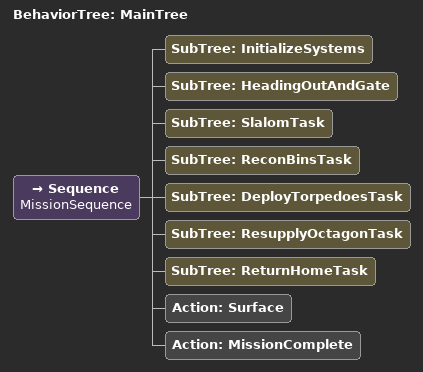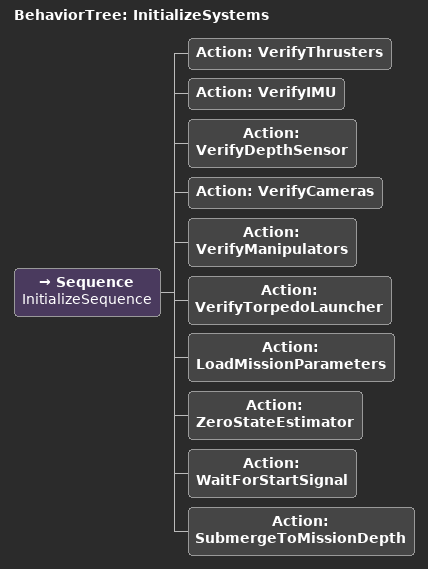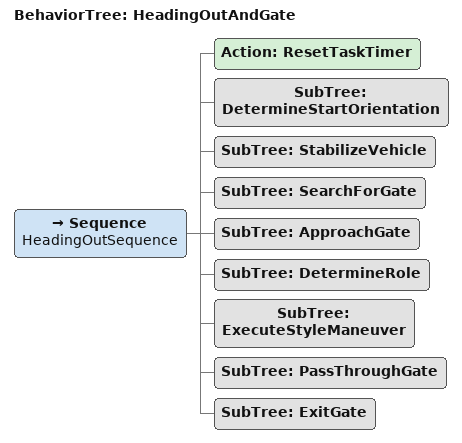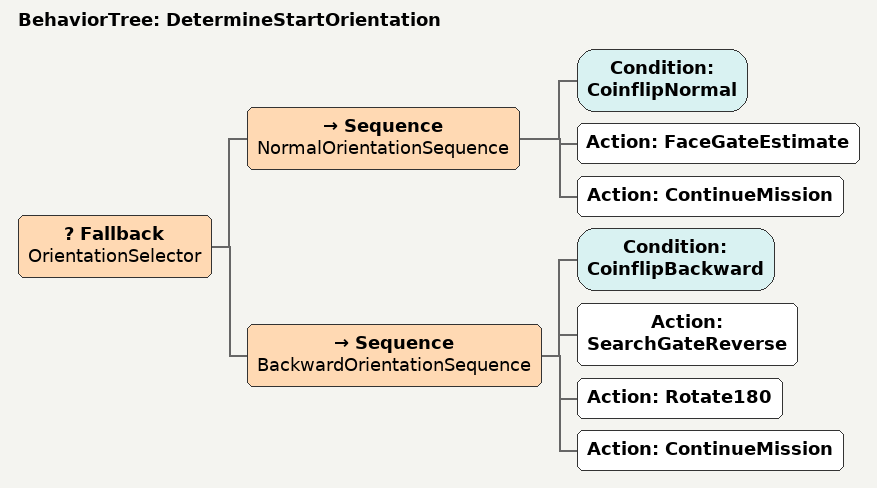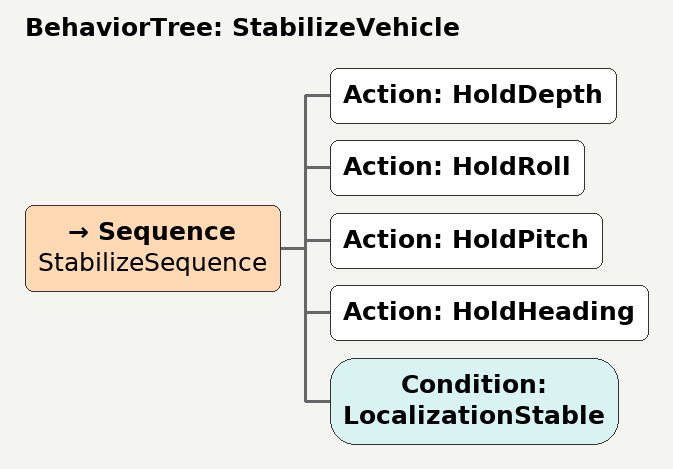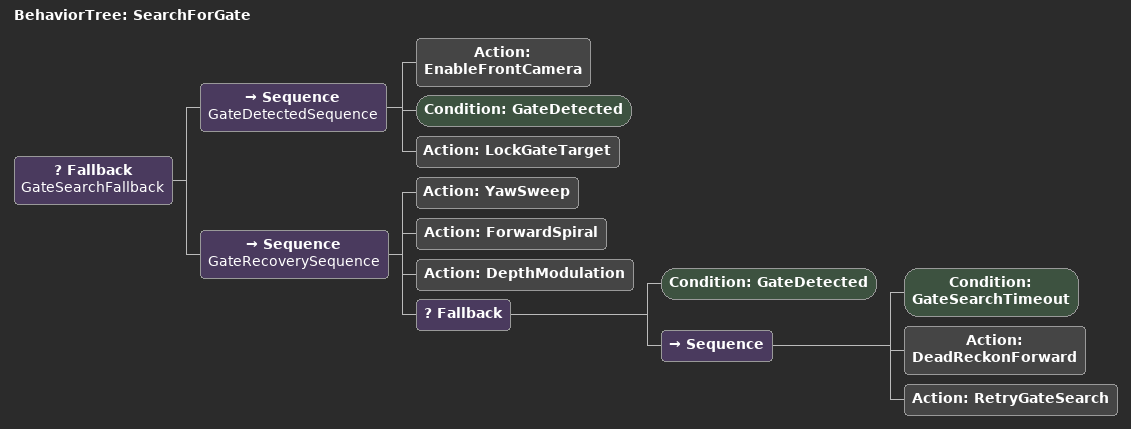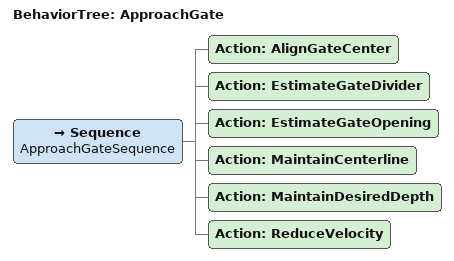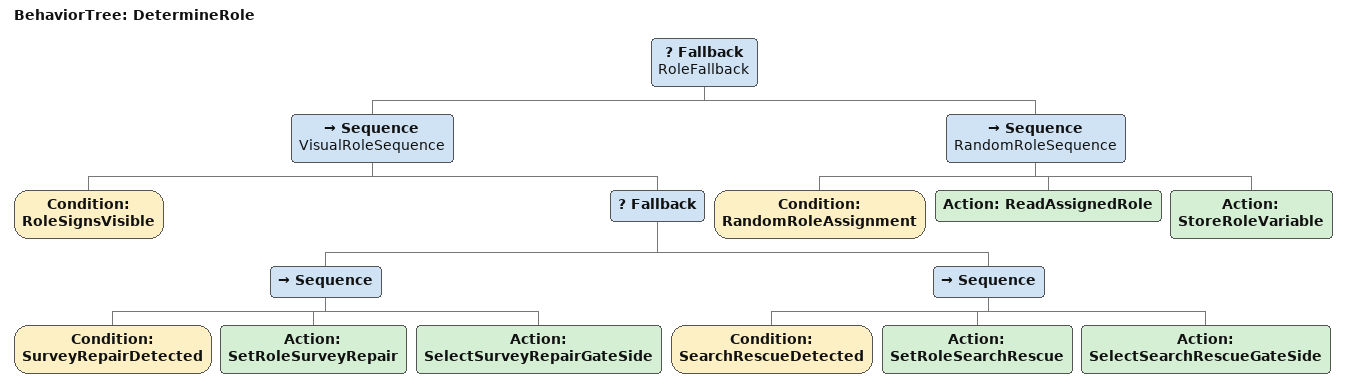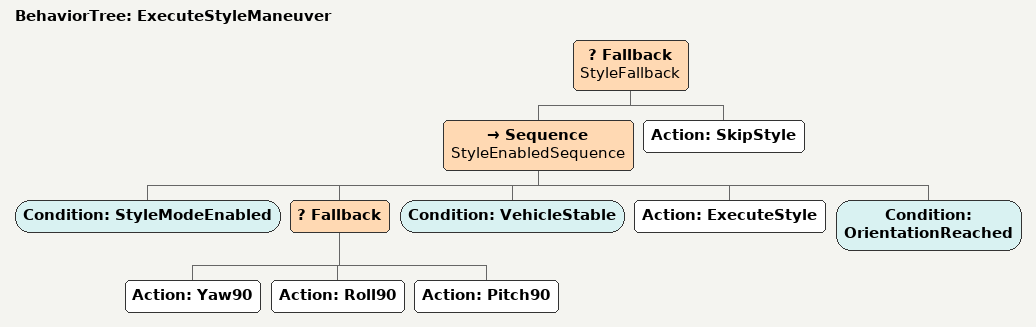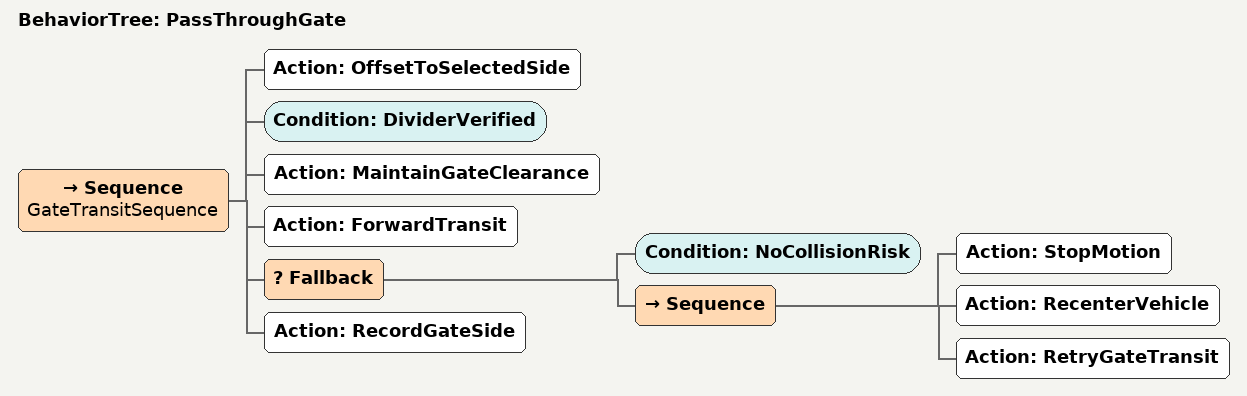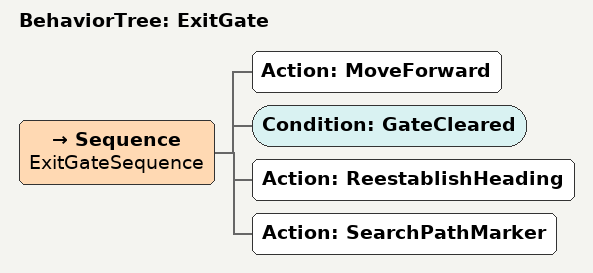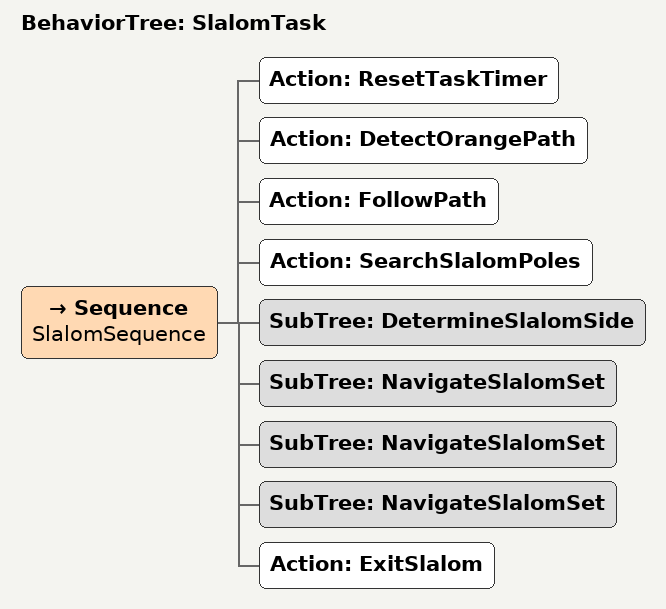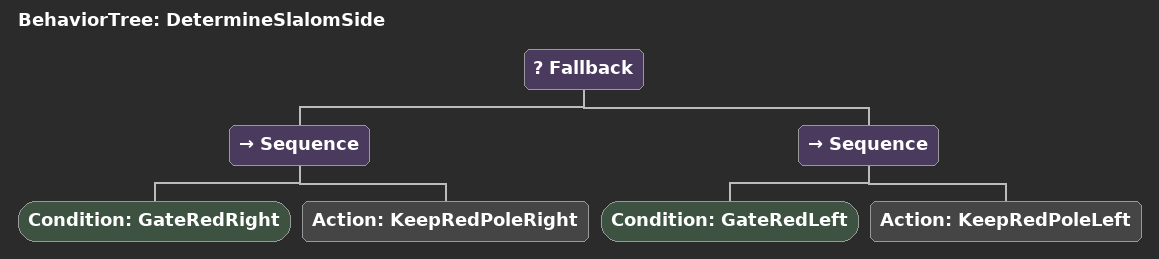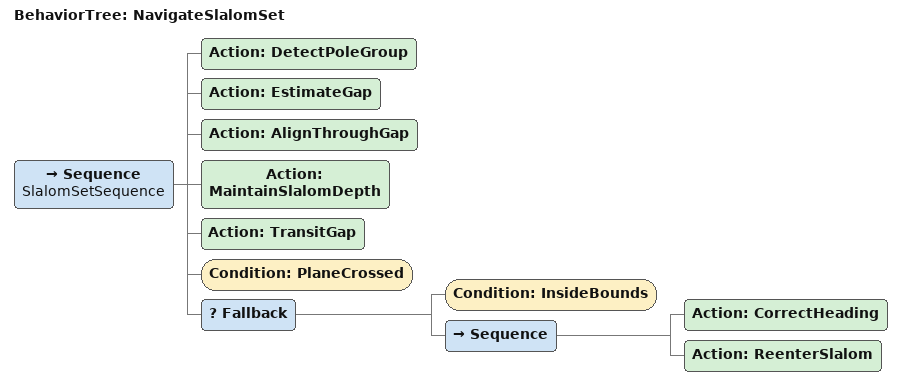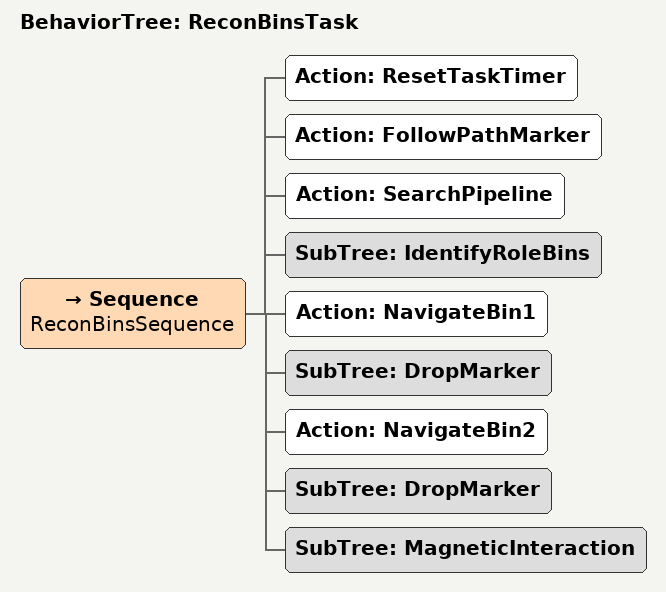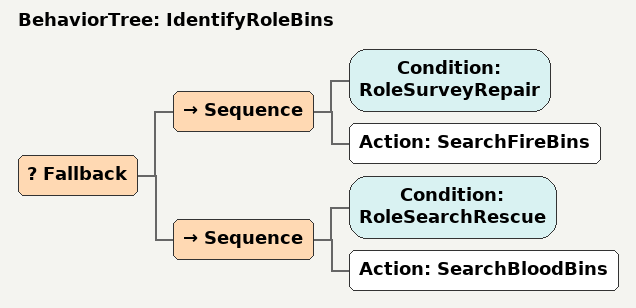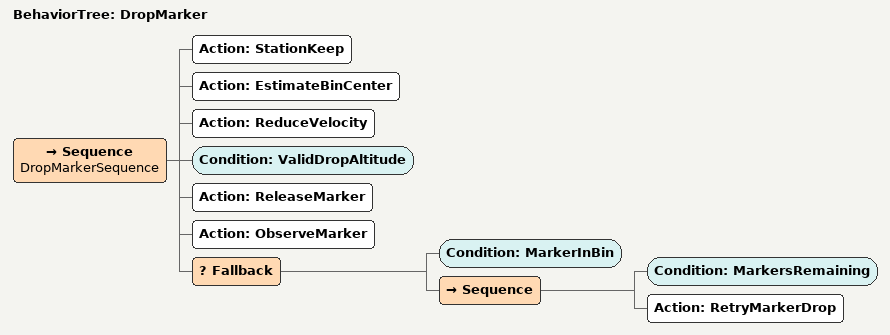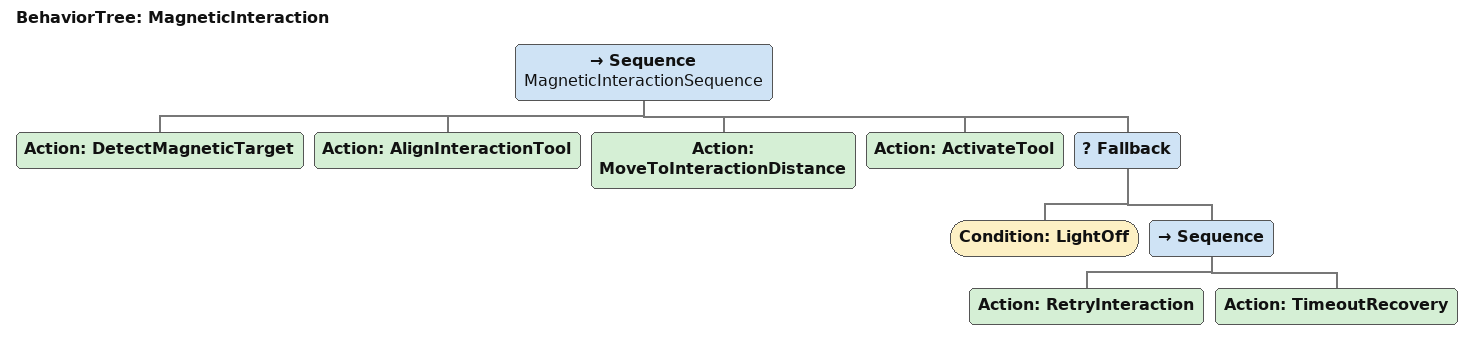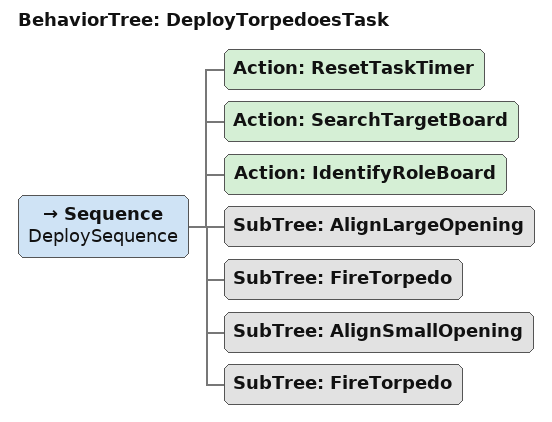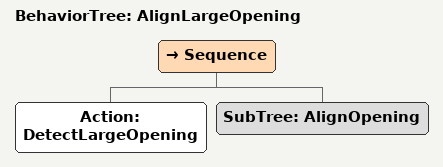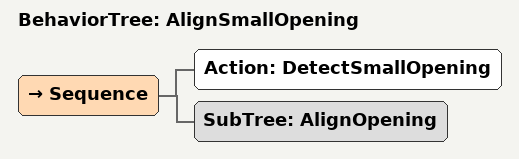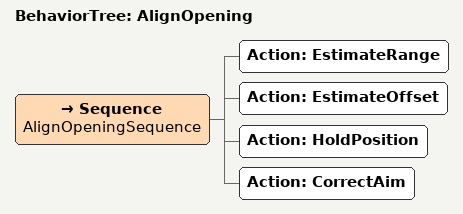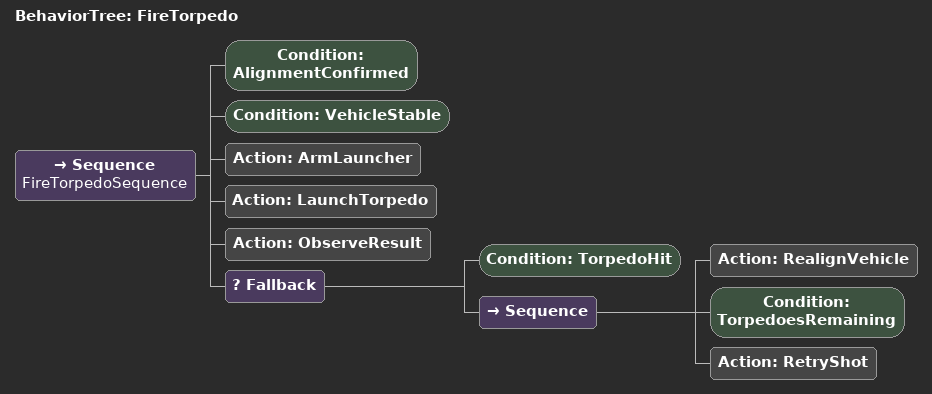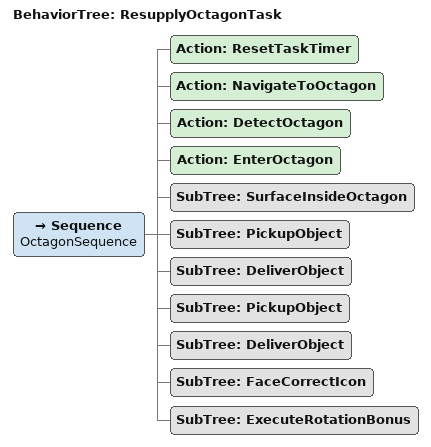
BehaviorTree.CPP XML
<BehaviorTree ID="MainTree">
  <Sequence name="MissionSequence">
    <SubTree ID="InitializeSystems"/>
    <SubTree ID="HeadingOutAndGate"/>
    <SubTree ID="SlalomTask"/>
    <SubTree ID="ReconBinsTask"/>
    <SubTree ID="DeployTorpedoesTask"/>
    <SubTree ID="ResupplyOctagonTask"/>
    <SubTree ID="ReturnHomeTask"/>
    <Action ID="Surface"/>
    <Action ID="MissionComplete"/>
  </Sequence>
</BehaviorTree>

<BehaviorTree ID="InitializeSystems">
  <Sequence name="InitializeSequence">
    <Action ID="VerifyThrusters"/>
    <Action ID="VerifyIMU"/>
    <Action ID="VerifyDepthSensor"/>
    <Action ID="VerifyCameras"/>
    <Action ID="VerifyManipulators"/>
    <Action ID="VerifyTorpedoLauncher"/>
    <Action ID="LoadMissionParameters"/>
    <Action ID="ZeroStateEstimator"/>
    <Action ID="WaitForStartSignal"/>
    <Action ID="SubmergeToMissionDepth"/>
  </Sequence>
</BehaviorTree>

<BehaviorTree ID="HeadingOutAndGate">
  <Sequence name="HeadingOutSequence">
    <Action ID="ResetTaskTimer"/>
    <SubTree ID="DetermineStartOrientation"/>
    <SubTree ID="StabilizeVehicle"/>
    <SubTree ID="SearchForGate"/>
    <SubTree ID="ApproachGate"/>
    <SubTree ID="DetermineRole"/>
    <SubTree ID="ExecuteStyleManeuver"/>
    <SubTree ID="PassThroughGate"/>
    <SubTree ID="ExitGate"/>
  </Sequence>
</BehaviorTree>

<BehaviorTree ID="DetermineStartOrientation">
  <Fallback name="OrientationSelector">
    <Sequence name="NormalOrientationSequence">
      <Condition ID="CoinflipNormal"/>
      <Action ID="FaceGateEstimate"/>
      <Action ID="ContinueMission"/>
    </Sequence>
    <Sequence name="BackwardOrientationSequence">
      <Condition ID="CoinflipBackward"/>
      <Action ID="SearchGateReverse"/>
      <Action ID="Rotate180"/>
      <Action ID="ContinueMission"/>
    </Sequence>
  </Fallback>
</BehaviorTree>

<BehaviorTree ID="StabilizeVehicle">
  <Sequence name="StabilizeSequence">
    <Action ID="HoldDepth"/>
    <Action ID="HoldRoll"/>
    <Action ID="HoldPitch"/>
    <Action ID="HoldHeading"/>
    <Condition ID="LocalizationStable"/>
  </Sequence>
</BehaviorTree>

<BehaviorTree ID="SearchForGate">
  <Fallback name="GateSearchFallback">
    <Sequence name="GateDetectedSequence">
      <Action ID="EnableFrontCamera"/>
      <Condition ID="GateDetected"/>
      <Action ID="LockGateTarget"/>
    </Sequence>
    <Sequence name="GateRecoverySequence">
      <Action ID="YawSweep"/>
      <Action ID="ForwardSpiral"/>
      <Action ID="DepthModulation"/>
      <Fallback>
        <Condition ID="GateDetected"/>
        <Sequence>
          <Condition ID="GateSearchTimeout"/>
          <Action ID="DeadReckonForward"/>
          <Action ID="RetryGateSearch"/>
        </Sequence>
      </Fallback>
    </Sequence>
  </Fallback>
</BehaviorTree>

<BehaviorTree ID="ApproachGate">
  <Sequence name="ApproachGateSequence">
    <Action ID="AlignGateCenter"/>
    <Action ID="EstimateGateDivider"/>
    <Action ID="EstimateGateOpening"/>
    <Action ID="MaintainCenterline"/>
    <Action ID="MaintainDesiredDepth"/>
    <Action ID="ReduceVelocity"/>
  </Sequence>
</BehaviorTree>

<BehaviorTree ID="DetermineRole">
  <Fallback name="RoleFallback">
    <Sequence name="VisualRoleSequence">
      <Condition ID="RoleSignsVisible"/>
      <Fallback>
        <Sequence>
          <Condition ID="SurveyRepairDetected"/>
          <Action ID="SetRoleSurveyRepair"/>
          <Action ID="SelectSurveyRepairGateSide"/>
        </Sequence>
        <Sequence>
          <Condition ID="SearchRescueDetected"/>
          <Action ID="SetRoleSearchRescue"/>
          <Action ID="SelectSearchRescueGateSide"/>
        </Sequence>
      </Fallback>
    </Sequence>
    <Sequence name="RandomRoleSequence">
      <Condition ID="RandomRoleAssignment"/>
      <Action ID="ReadAssignedRole"/>
      <Action ID="StoreRoleVariable"/>
    </Sequence>
  </Fallback>
</BehaviorTree>

<BehaviorTree ID="ExecuteStyleManeuver">
  <Fallback name="StyleFallback">
    <Sequence name="StyleEnabledSequence">
      <Condition ID="StyleModeEnabled"/>
      <Fallback>
        <Action ID="Yaw90"/>
        <Action ID="Roll90"/>
        <Action ID="Pitch90"/>
      </Fallback>
      <Condition ID="VehicleStable"/>
      <Action ID="ExecuteStyle"/>
      <Condition ID="OrientationReached"/>
    </Sequence>
    <Action ID="SkipStyle"/>
  </Fallback>
</BehaviorTree>

<BehaviorTree ID="PassThroughGate">
  <Sequence name="GateTransitSequence">
    <Action ID="OffsetToSelectedSide"/>
    <Condition ID="DividerVerified"/>
    <Action ID="MaintainGateClearance"/>
    <Action ID="ForwardTransit"/>
    <Fallback>
      <Condition ID="NoCollisionRisk"/>
      <Sequence>
        <Action ID="StopMotion"/>
        <Action ID="RecenterVehicle"/>
        <Action ID="RetryGateTransit"/>
      </Sequence>
    </Fallback>
    <Action ID="RecordGateSide"/>
  </Sequence>
</BehaviorTree>

<BehaviorTree ID="ExitGate">
  <Sequence name="ExitGateSequence">
    <Action ID="MoveForward"/>
    <Condition ID="GateCleared"/>
    <Action ID="ReestablishHeading"/>
    <Action ID="SearchPathMarker"/>
  </Sequence>
</BehaviorTree>

<BehaviorTree ID="SlalomTask">
  <Sequence name="SlalomSequence">
    <Action ID="ResetTaskTimer"/>
    <Action ID="DetectOrangePath"/>
    <Action ID="FollowPath"/>
    <Action ID="SearchSlalomPoles"/>
    <SubTree ID="DetermineSlalomSide"/>
    <SubTree ID="NavigateSlalomSet"/>
    <SubTree ID="NavigateSlalomSet"/>
    <SubTree ID="NavigateSlalomSet"/>
    <Action ID="ExitSlalom"/>
  </Sequence>
</BehaviorTree>

<BehaviorTree ID="DetermineSlalomSide">
  <Fallback>
    <Sequence>
      <Condition ID="GateRedRight"/>
      <Action ID="KeepRedPoleRight"/>
    </Sequence>
    <Sequence>
      <Condition ID="GateRedLeft"/>
      <Action ID="KeepRedPoleLeft"/>
    </Sequence>
  </Fallback>
</BehaviorTree>

<BehaviorTree ID="NavigateSlalomSet">
  <Sequence name="SlalomSetSequence">
    <Action ID="DetectPoleGroup"/>
    <Action ID="EstimateGap"/>
    <Action ID="AlignThroughGap"/>
    <Action ID="MaintainSlalomDepth"/>
    <Action ID="TransitGap"/>
    <Condition ID="PlaneCrossed"/>
    <Fallback>
      <Condition ID="InsideBounds"/>
      <Sequence>
        <Action ID="CorrectHeading"/>
        <Action ID="ReenterSlalom"/>
      </Sequence>
    </Fallback>
  </Sequence>
</BehaviorTree>

<BehaviorTree ID="ReconBinsTask">
  <Sequence name="ReconBinsSequence">
    <Action ID="ResetTaskTimer"/>
    <Action ID="FollowPathMarker"/>
    <Action ID="SearchPipeline"/>
    <SubTree ID="IdentifyRoleBins"/>
    <Action ID="NavigateBin1"/>
    <SubTree ID="DropMarker"/>
    <Action ID="NavigateBin2"/>
    <SubTree ID="DropMarker"/>
    <SubTree ID="MagneticInteraction"/>
  </Sequence>
</BehaviorTree>

<BehaviorTree ID="IdentifyRoleBins">
  <Fallback>
    <Sequence>
      <Condition ID="RoleSurveyRepair"/>
      <Action ID="SearchFireBins"/>
    </Sequence>
    <Sequence>
      <Condition ID="RoleSearchRescue"/>
      <Action ID="SearchBloodBins"/>
    </Sequence>
  </Fallback>
</BehaviorTree>

<BehaviorTree ID="DropMarker">
  <Sequence name="DropMarkerSequence">
    <Action ID="StationKeep"/>
    <Action ID="EstimateBinCenter"/>
    <Action ID="ReduceVelocity"/>
    <Condition ID="ValidDropAltitude"/>
    <Action ID="ReleaseMarker"/>
    <Action ID="ObserveMarker"/>
    <Fallback>
      <Condition ID="MarkerInBin"/>
      <Sequence>
        <Condition ID="MarkersRemaining"/>
        <Action ID="RetryMarkerDrop"/>
      </Sequence>
    </Fallback>
  </Sequence>
</BehaviorTree>

<BehaviorTree ID="MagneticInteraction">
  <Sequence name="MagneticInteractionSequence">
    <Action ID="DetectMagneticTarget"/>
    <Action ID="AlignInteractionTool"/>
    <Action ID="MoveToInteractionDistance"/>
    <Action ID="ActivateTool"/>
    <Fallback>
      <Condition ID="LightOff"/>
      <Sequence>
        <Action ID="RetryInteraction"/>
        <Action ID="TimeoutRecovery"/>
      </Sequence>
    </Fallback>
  </Sequence>
</BehaviorTree>

<BehaviorTree ID="DeployTorpedoesTask">
  <Sequence name="DeploySequence">
    <Action ID="ResetTaskTimer"/>
    <Action ID="SearchTargetBoard"/>
    <Action ID="IdentifyRoleBoard"/>
    <SubTree ID="AlignLargeOpening"/>
    <SubTree ID="FireTorpedo"/>
    <SubTree ID="AlignSmallOpening"/>
    <SubTree ID="FireTorpedo"/>
  </Sequence>
</BehaviorTree>

<BehaviorTree ID="AlignLargeOpening">
  <Sequence>
    <Action ID="DetectLargeOpening"/>
    <SubTree ID="AlignOpening"/>
  </Sequence>
</BehaviorTree>

<BehaviorTree ID="AlignSmallOpening">
  <Sequence>
    <Action ID="DetectSmallOpening"/>
    <SubTree ID="AlignOpening"/>
  </Sequence>
</BehaviorTree>

<BehaviorTree ID="AlignOpening">
  <Sequence name="AlignOpeningSequence">
    <Action ID="EstimateRange"/>
    <Action ID="EstimateOffset"/>
    <Action ID="HoldPosition"/>
    <Action ID="CorrectAim"/>
  </Sequence>
</BehaviorTree>

<BehaviorTree ID="FireTorpedo">
  <Sequence name="FireTorpedoSequence">
    <Condition ID="AlignmentConfirmed"/>
    <Condition ID="VehicleStable"/>
    <Action ID="ArmLauncher"/>
    <Action ID="LaunchTorpedo"/>
    <Action ID="ObserveResult"/>
    <Fallback>
      <Condition ID="TorpedoHit"/>
      <Sequence>
        <Action ID="RealignVehicle"/>
        <Condition ID="TorpedoesRemaining"/>
        <Action ID="RetryShot"/>
      </Sequence>
    </Fallback>
  </Sequence>
</BehaviorTree>

<BehaviorTree ID="ResupplyOctagonTask">
  <Sequence name="OctagonSequence">
    <Action ID="ResetTaskTimer"/>
    <Action ID="NavigateToOctagon"/>
    <Action ID="DetectOctagon"/>
    <Action ID="EnterOctagon"/>
    <SubTree ID="SurfaceInsideOctagon"/>
    <SubTree ID="PickupObject"/>
    <SubTree ID="DeliverObject"/>
    <SubTree ID="PickupObject"/>
    <SubTree ID="DeliverObject"/>
    <SubTree ID="FaceCorrectIcon"/>
    <SubTree ID="ExecuteRotationBonus"/>
  </Sequence>
</BehaviorTree>
